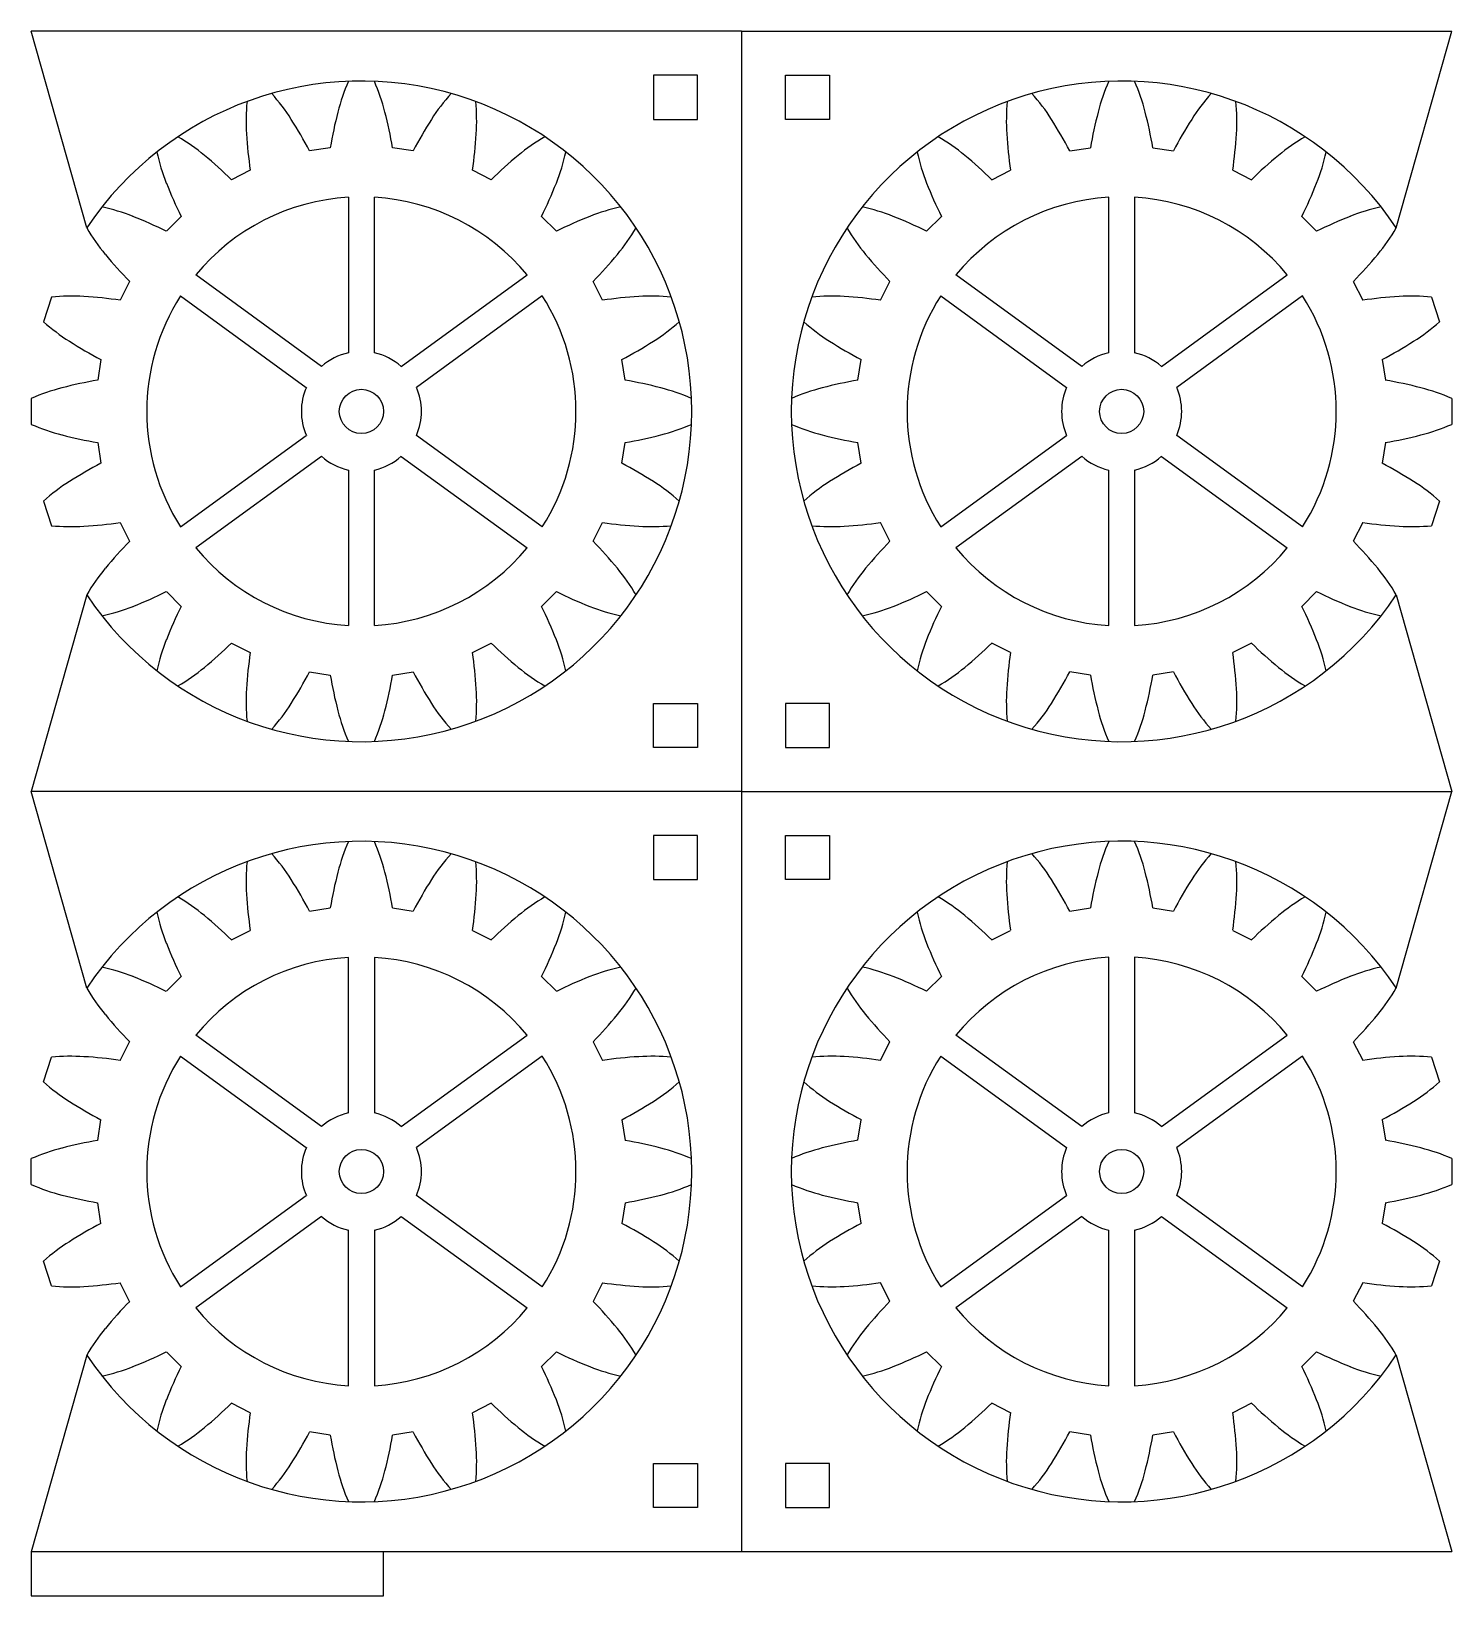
# Model space of a CAD drawing. Header units: millimetres. Extents: x 5 to 597, y 66 to 282.
# Drawn here: x 5.4 to 200.3, y 67.1 to 281.8 of the extents above; entities that cross this region are included whole.
import ezdxf

# ---------------------------------------------------------------- set-up
doc = ezdxf.new("R2010")
doc.units = ezdxf.units.MM

# ---------------------------------------------------------------- blocks, each defined once
blk = doc.blocks.new('SE68')
at = {"color": 1, "linetype": 'Continuous'}
blk.add_line((25.92, 98.51), (23.9, 100.53), dxfattribs=at)
for centre, radius, start, end in [((-2.68, 154.34), 60.01, 291.5, 296.2796), ((8.99, 124.72), 28.18, 282.4288, 291.5), ((79.73, 71.94), 60.01, 153.7204, 158.5), ((50.11, 83.6), 28.18, 158.5, 167.5712)]:
    blk.add_arc(centre, radius, start, end, dxfattribs=at)
blk = doc.blocks.new('SE69')
at = {"color": 1, "linetype": 'Continuous'}
blk.add_line((35.4, 92.17), (32.85, 93.47), dxfattribs=at)
for centre, radius, start, end in [((-9.05, 136.44), 60.01, 309.5, 314.2796), ((94.79, 83.53), 60.01, 171.7204, 176.5), ((11.2, 111.88), 28.18, 300.4288, 309.5), ((63.01, 85.48), 28.18, 176.5, 185.5712)]:
    blk.add_arc(centre, radius, start, end, dxfattribs=at)
blk = doc.blocks.new('SE70')
at = {"color": 1, "linetype": 'Continuous'}
blk.add_line((46.37, 89.08), (43.55, 89.53), dxfattribs=at)
for centre, radius, start, end in [((-9.58, 117.44), 60.01, 327.5, 332.2796), ((105.53, 99.21), 60.01, 189.7204, 194.5), ((17.27, 100.34), 28.18, 318.4288, 327.5), ((74.71, 91.24), 28.18, 194.5, 203.5712)]:
    blk.add_arc(centre, radius, start, end, dxfattribs=at)
blk = doc.blocks.new('SE71')
at = {"color": 1, "linetype": 'Continuous'}
blk.add_line((57.77, 89.53), (54.94, 89.08), dxfattribs=at)
for centre, radius, start, end in [((-4.21, 99.21), 60.01, 345.5, 350.2796), ((110.89, 117.44), 60.01, 207.7204, 212.5), ((26.61, 91.24), 28.18, 336.4288, 345.5), ((84.04, 100.34), 28.18, 212.5, 221.5712)]:
    blk.add_arc(centre, radius, start, end, dxfattribs=at)
blk = doc.blocks.new('SE72')
at = {"color": 1, "linetype": 'Continuous'}
blk.add_line((68.46, 93.47), (65.91, 92.17), dxfattribs=at)
for centre, radius, start, end in [((110.36, 136.44), 60.01, 225.7204, 230.5), ((6.52, 83.53), 60.01, 3.5, 8.2796), ((90.11, 111.88), 28.18, 230.5, 239.5712), ((38.3, 85.48), 28.18, 354.4288, 3.5)]:
    blk.add_arc(centre, radius, start, end, dxfattribs=at)
blk = doc.blocks.new('SE73')
at = {"color": 1, "linetype": 'Continuous'}
blk.add_line((77.42, 100.53), (75.39, 98.51), dxfattribs=at)
for centre, radius, start, end in [((103.99, 154.34), 60.01, 243.7204, 248.5), ((21.58, 71.94), 60.01, 21.5, 26.2796), ((92.32, 124.72), 28.18, 248.5, 257.5712), ((51.2, 83.6), 28.18, 12.4288, 21.5)]:
    blk.add_arc(centre, radius, start, end, dxfattribs=at)
blk = doc.blocks.new('SE74')
at = {"color": 1, "linetype": 'Continuous'}
blk.add_line((83.75, 110.01), (82.45, 107.46), dxfattribs=at)
for centre, radius, start, end in [((92.39, 169.4), 60.01, 261.7204, 266.5), ((90.45, 137.63), 28.18, 266.5, 275.5712), ((39.49, 65.56), 60.01, 39.5, 44.2796), ((64.05, 85.81), 28.18, 30.4288, 39.5)]:
    blk.add_arc(centre, radius, start, end, dxfattribs=at)
blk = doc.blocks.new('SE75')
at = {"color": 1, "linetype": 'Continuous'}
blk.add_line((86.85, 120.99), (86.4, 118.16), dxfattribs=at)
for centre, radius, start, end in [((84.68, 149.32), 28.18, 284.5, 293.5712), ((76.71, 180.14), 60.01, 279.7204, 284.5), ((58.48, 65.03), 60.01, 57.5, 62.2796), ((75.59, 91.88), 28.18, 48.4288, 57.5)]:
    blk.add_arc(centre, radius, start, end, dxfattribs=at)
blk = doc.blocks.new('SE76')
at = {"color": 1, "linetype": 'Continuous'}
blk.add_line((86.4, 132.38), (86.85, 129.55), dxfattribs=at)
for centre, radius, start, end in [((75.59, 158.66), 28.18, 302.5, 311.5712), ((58.48, 185.51), 60.01, 297.7204, 302.5), ((76.71, 70.4), 60.01, 75.5, 80.2796), ((84.68, 101.22), 28.18, 66.4288, 75.5)]:
    blk.add_arc(centre, radius, start, end, dxfattribs=at)
blk = doc.blocks.new('SE77')
at = {"color": 1, "linetype": 'Continuous'}
blk.add_line((82.45, 143.08), (83.75, 140.53), dxfattribs=at)
for centre, radius, start, end in [((64.05, 164.73), 28.18, 320.5, 329.5712), ((39.49, 184.98), 60.01, 315.7204, 320.5), ((92.39, 81.14), 60.01, 93.5, 98.2796), ((90.45, 112.91), 28.18, 84.4288, 93.5)]:
    blk.add_arc(centre, radius, start, end, dxfattribs=at)
blk = doc.blocks.new('SE78')
at = {"color": 1, "linetype": 'Continuous'}
blk.add_line((75.39, 152.03), (77.42, 150.01), dxfattribs=at)
for centre, radius, start, end in [((51.2, 166.93), 28.18, 338.5, 347.5712), ((21.58, 178.6), 60.01, 333.7204, 338.5), ((92.32, 125.81), 28.18, 102.4288, 111.5), ((103.99, 96.19), 60.01, 111.5, 116.2796)]:
    blk.add_arc(centre, radius, start, end, dxfattribs=at)
blk = doc.blocks.new('SE79')
at = {"color": 1, "linetype": 'Continuous'}
blk.add_line((65.91, 158.36), (68.46, 157.07), dxfattribs=at)
for centre, radius, start, end in [((38.3, 165.06), 28.18, 356.5, 5.5712), ((6.52, 167.01), 60.01, 351.7204, 356.5), ((90.11, 138.66), 28.18, 120.4288, 129.5), ((110.36, 114.1), 60.01, 129.5, 134.2796)]:
    blk.add_arc(centre, radius, start, end, dxfattribs=at)
blk = doc.blocks.new('SE80')
at = {"color": 1, "linetype": 'Continuous'}
blk.add_line((54.94, 161.46), (57.77, 161.01), dxfattribs=at)
for centre, radius, start, end in [((26.61, 159.3), 28.18, 14.5, 23.5712), ((84.04, 150.2), 28.18, 138.4288, 147.5), ((-4.21, 151.33), 60.01, 9.7204, 14.5), ((110.89, 133.1), 60.01, 147.5, 152.2796)]:
    blk.add_arc(centre, radius, start, end, dxfattribs=at)
blk = doc.blocks.new('SE81')
at = {"color": 1, "linetype": 'Continuous'}
blk.add_line((43.55, 161.01), (46.37, 161.46), dxfattribs=at)
for centre, radius, start, end in [((74.71, 159.3), 28.18, 156.4288, 165.5), ((17.27, 150.2), 28.18, 32.5, 41.5712), ((-9.58, 133.1), 60.01, 27.7204, 32.5), ((105.53, 151.33), 60.01, 165.5, 170.2796)]:
    blk.add_arc(centre, radius, start, end, dxfattribs=at)
blk = doc.blocks.new('SE82')
at = {"color": 1, "linetype": 'Continuous'}
blk.add_line((32.85, 157.07), (35.4, 158.36), dxfattribs=at)
for centre, radius, start, end in [((63.01, 165.06), 28.18, 174.4288, 183.5), ((94.79, 167.01), 60.01, 183.5, 188.2796), ((11.2, 138.66), 28.18, 50.5, 59.5712), ((-9.05, 114.1), 60.01, 45.7204, 50.5)]:
    blk.add_arc(centre, radius, start, end, dxfattribs=at)
blk = doc.blocks.new('SE83')
at = {"color": 1, "linetype": 'Continuous'}
blk.add_line((23.9, 150.01), (25.92, 152.03), dxfattribs=at)
for centre, radius, start, end in [((50.11, 166.93), 28.18, 192.4288, 201.5), ((79.73, 178.6), 60.01, 201.5, 206.2796), ((8.99, 125.81), 28.18, 68.5, 77.5712), ((-2.68, 96.19), 60.01, 63.7204, 68.5)]:
    blk.add_arc(centre, radius, start, end, dxfattribs=at)
blk = doc.blocks.new('SE84')
at = {"color": 1, "linetype": 'Continuous'}
for p, q in [((17.56, 140.53), (18.86, 143.08)), ((7.03, 137.57), (8.13, 140.96)), ((14.47, 129.55), (14.91, 132.38)), ((5.36, 123.49), (5.36, 127.05)), ((14.91, 118.16), (14.47, 120.99)), ((8.13, 109.58), (7.03, 112.96)), ((18.86, 107.46), (17.56, 110.01))]:
    blk.add_line(p, q, dxfattribs=at)
for centre, radius, start, end in [((37.26, 164.73), 28.18, 210.4288, 219.5), ((61.83, 184.98), 60.01, 219.5, 224.2796), ((10.86, 112.91), 28.18, 86.5, 95.5712), ((8.92, 81.14), 60.01, 81.7204, 86.5), ((25.73, 158.66), 28.18, 228.4288, 237.5), ((42.83, 185.51), 60.01, 237.5, 242.2796), ((24.6, 70.4), 60.01, 99.7204, 104.5), ((16.63, 101.22), 28.18, 104.5, 113.5712), ((16.63, 149.32), 28.18, 246.4288, 255.5), ((24.6, 180.14), 60.01, 255.5, 260.2796), ((42.83, 65.03), 60.01, 117.7204, 122.5), ((25.73, 91.88), 28.18, 122.5, 131.5712), ((10.86, 137.63), 28.18, 264.4288, 273.5), ((8.92, 169.4), 60.01, 273.5, 278.2796), ((61.83, 65.56), 60.01, 135.7204, 140.5), ((37.26, 85.81), 28.18, 140.5, 149.5712)]:
    blk.add_arc(centre, radius, start, end, dxfattribs=at)
blk = doc.blocks.new('SE85')
at = {"color": 1, "linetype": 'Continuous'}
blk.add_line((179.72, 256.36), (181.75, 254.34), dxfattribs=at)
for centre, radius, start, end in [((155.53, 271.26), 28.18, 338.5, 347.5712), ((125.91, 282.93), 60.01, 333.7204, 338.5), ((196.65, 230.14), 28.18, 102.4288, 111.5), ((208.32, 200.52), 60.01, 111.5, 116.2796)]:
    blk.add_arc(centre, radius, start, end, dxfattribs=at)
blk = doc.blocks.new('SE86')
at = {"color": 1, "linetype": 'Continuous'}
blk.add_line((170.24, 262.69), (172.79, 261.4), dxfattribs=at)
for centre, radius, start, end in [((142.63, 269.39), 28.18, 356.5, 5.5712), ((110.85, 271.34), 60.01, 351.7204, 356.5), ((194.44, 242.99), 28.18, 120.4288, 129.5), ((214.69, 218.43), 60.01, 129.5, 134.2796)]:
    blk.add_arc(centre, radius, start, end, dxfattribs=at)
blk = doc.blocks.new('SE87')
at = {"color": 1, "linetype": 'Continuous'}
blk.add_line((159.27, 265.79), (162.1, 265.34), dxfattribs=at)
for centre, radius, start, end in [((130.94, 263.63), 28.18, 14.5, 23.5712), ((188.37, 254.53), 28.18, 138.4288, 147.5), ((100.12, 255.66), 60.01, 9.7204, 14.5), ((215.22, 237.43), 60.01, 147.5, 152.2796)]:
    blk.add_arc(centre, radius, start, end, dxfattribs=at)
blk = doc.blocks.new('SE88')
at = {"color": 1, "linetype": 'Continuous'}
blk.add_line((147.88, 265.34), (150.7, 265.79), dxfattribs=at)
for centre, radius, start, end in [((179.04, 263.63), 28.18, 156.4288, 165.5), ((121.6, 254.53), 28.18, 32.5, 41.5712), ((209.86, 255.66), 60.01, 165.5, 170.2796), ((94.75, 237.43), 60.01, 27.7204, 32.5)]:
    blk.add_arc(centre, radius, start, end, dxfattribs=at)
blk = doc.blocks.new('SE89')
at = {"color": 1, "linetype": 'Continuous'}
blk.add_line((137.18, 261.4), (139.73, 262.69), dxfattribs=at)
for centre, radius, start, end in [((167.34, 269.39), 28.18, 174.4288, 183.5), ((115.53, 242.99), 28.18, 50.5, 59.5712), ((199.12, 271.34), 60.01, 183.5, 188.2796), ((95.28, 218.43), 60.01, 45.7204, 50.5)]:
    blk.add_arc(centre, radius, start, end, dxfattribs=at)
blk = doc.blocks.new('SE90')
at = {"color": 1, "linetype": 'Continuous'}
blk.add_line((128.23, 254.34), (130.25, 256.36), dxfattribs=at)
for centre, radius, start, end in [((154.44, 271.26), 28.18, 192.4288, 201.5), ((184.06, 282.93), 60.01, 201.5, 206.2796), ((113.32, 230.14), 28.18, 68.5, 77.5712), ((101.65, 200.52), 60.01, 63.7204, 68.5)]:
    blk.add_arc(centre, radius, start, end, dxfattribs=at)
blk = doc.blocks.new('SE91')
at = {"color": 1, "linetype": 'Continuous'}
blk.add_line((121.89, 244.86), (123.19, 247.41), dxfattribs=at)
for centre, radius, start, end in [((141.59, 269.06), 28.18, 210.4288, 219.5), ((166.16, 289.31), 60.01, 219.5, 224.2796), ((115.19, 217.24), 28.18, 86.5, 95.5712), ((113.25, 185.47), 60.01, 81.7204, 86.5)]:
    blk.add_arc(centre, radius, start, end, dxfattribs=at)
blk = doc.blocks.new('SE92')
at = {"color": 1, "linetype": 'Continuous'}
blk.add_line((118.8, 233.88), (119.24, 236.71), dxfattribs=at)
for centre, radius, start, end in [((130.06, 262.99), 28.18, 228.4288, 237.5), ((147.16, 289.84), 60.01, 237.5, 242.2796), ((120.96, 205.55), 28.18, 104.5, 113.5712), ((128.93, 174.73), 60.01, 99.7204, 104.5)]:
    blk.add_arc(centre, radius, start, end, dxfattribs=at)
blk = doc.blocks.new('SE93')
at = {"color": 1, "linetype": 'Continuous'}
blk.add_line((119.24, 222.49), (118.8, 225.32), dxfattribs=at)
for centre, radius, start, end in [((120.96, 253.65), 28.18, 246.4288, 255.5), ((128.93, 284.47), 60.01, 255.5, 260.2796), ((147.16, 169.36), 60.01, 117.7204, 122.5), ((130.06, 196.21), 28.18, 122.5, 131.5712)]:
    blk.add_arc(centre, radius, start, end, dxfattribs=at)
blk = doc.blocks.new('SE94')
at = {"color": 1, "linetype": 'Continuous'}
blk.add_line((123.19, 211.79), (121.89, 214.34), dxfattribs=at)
for centre, radius, start, end in [((115.19, 241.96), 28.18, 264.4288, 273.5), ((113.25, 273.73), 60.01, 273.5, 278.2796), ((166.16, 169.89), 60.01, 135.7204, 140.5), ((141.59, 190.14), 28.18, 140.5, 149.5712)]:
    blk.add_arc(centre, radius, start, end, dxfattribs=at)
blk = doc.blocks.new('SE95')
at = {"color": 1, "linetype": 'Continuous'}
blk.add_line((130.25, 202.84), (128.23, 204.86), dxfattribs=at)
for centre, radius, start, end in [((101.65, 258.67), 60.01, 291.5, 296.2796), ((113.32, 229.05), 28.18, 282.4288, 291.5), ((184.06, 176.27), 60.01, 153.7204, 158.5), ((154.44, 187.93), 28.18, 158.5, 167.5712)]:
    blk.add_arc(centre, radius, start, end, dxfattribs=at)
blk = doc.blocks.new('SE96')
at = {"color": 1, "linetype": 'Continuous'}
blk.add_line((139.73, 196.5), (137.18, 197.8), dxfattribs=at)
for centre, radius, start, end in [((95.28, 240.77), 60.01, 309.5, 314.2796), ((199.12, 187.86), 60.01, 171.7204, 176.5), ((115.53, 216.21), 28.18, 300.4288, 309.5), ((167.34, 189.81), 28.18, 176.5, 185.5712)]:
    blk.add_arc(centre, radius, start, end, dxfattribs=at)
blk = doc.blocks.new('SE97')
at = {"color": 1, "linetype": 'Continuous'}
blk.add_line((150.7, 193.41), (147.88, 193.86), dxfattribs=at)
for centre, radius, start, end in [((94.75, 221.77), 60.01, 327.5, 332.2796), ((209.86, 203.54), 60.01, 189.7204, 194.5), ((121.6, 204.67), 28.18, 318.4288, 327.5), ((179.04, 195.57), 28.18, 194.5, 203.5712)]:
    blk.add_arc(centre, radius, start, end, dxfattribs=at)
blk = doc.blocks.new('SE98')
at = {"color": 1, "linetype": 'Continuous'}
blk.add_line((162.1, 193.86), (159.27, 193.41), dxfattribs=at)
for centre, radius, start, end in [((100.12, 203.54), 60.01, 345.5, 350.2796), ((215.22, 221.77), 60.01, 207.7204, 212.5), ((188.37, 204.67), 28.18, 212.5, 221.5712), ((130.94, 195.57), 28.18, 336.4288, 345.5)]:
    blk.add_arc(centre, radius, start, end, dxfattribs=at)
blk = doc.blocks.new('SE99')
at = {"color": 1, "linetype": 'Continuous'}
blk.add_line((172.79, 197.8), (170.24, 196.5), dxfattribs=at)
for centre, radius, start, end in [((214.69, 240.77), 60.01, 225.7204, 230.5), ((110.85, 187.86), 60.01, 3.5, 8.2796), ((194.44, 216.21), 28.18, 230.5, 239.5712), ((142.63, 189.81), 28.18, 354.4288, 3.5)]:
    blk.add_arc(centre, radius, start, end, dxfattribs=at)
blk = doc.blocks.new('SE100')
at = {"color": 1, "linetype": 'Continuous'}
blk.add_line((181.75, 204.86), (179.72, 202.84), dxfattribs=at)
for centre, radius, start, end in [((208.32, 258.67), 60.01, 243.7204, 248.5), ((125.91, 176.27), 60.01, 21.5, 26.2796), ((196.65, 229.05), 28.18, 248.5, 257.5712), ((155.53, 187.93), 28.18, 12.4288, 21.5)]:
    blk.add_arc(centre, radius, start, end, dxfattribs=at)
blk = doc.blocks.new('SE101')
at = {"color": 1, "linetype": 'Continuous'}
for p, q in [((186.78, 247.41), (188.08, 244.86)), ((197.52, 245.29), (198.62, 241.9)), ((190.73, 236.71), (191.18, 233.88)), ((200.28, 231.38), (200.28, 227.82)), ((191.18, 225.32), (190.73, 222.49)), ((198.62, 217.29), (197.52, 213.91)), ((188.08, 214.34), (186.78, 211.79))]:
    blk.add_line(p, q, dxfattribs=at)
for centre, radius, start, end in [((168.38, 269.06), 28.18, 320.5, 329.5712), ((143.82, 289.31), 60.01, 315.7204, 320.5), ((196.72, 185.47), 60.01, 93.5, 98.2796), ((194.78, 217.24), 28.18, 84.4288, 93.5), ((179.92, 262.99), 28.18, 302.5, 311.5712), ((162.81, 289.84), 60.01, 297.7204, 302.5), ((181.04, 174.73), 60.01, 75.5, 80.2796), ((189.01, 205.55), 28.18, 66.4288, 75.5), ((189.01, 253.65), 28.18, 284.5, 293.5712), ((181.04, 284.47), 60.01, 279.7204, 284.5), ((162.81, 169.36), 60.01, 57.5, 62.2796), ((179.92, 196.21), 28.18, 48.4288, 57.5), ((196.72, 273.73), 60.01, 261.7204, 266.5), ((194.78, 241.96), 28.18, 266.5, 275.5712), ((143.82, 169.89), 60.01, 39.5, 44.2796), ((168.38, 190.14), 28.18, 30.4288, 39.5)]:
    blk.add_arc(centre, radius, start, end, dxfattribs=at)
blk = doc.blocks.new('SE102')
at = {"color": 1, "linetype": 'Continuous'}
blk.add_line((35.4, 262.69), (32.85, 261.4), dxfattribs=at)
for centre, radius, start, end in [((63.01, 269.39), 28.18, 174.4288, 183.5), ((11.2, 242.99), 28.18, 50.5, 59.5712), ((94.79, 271.34), 60.01, 183.5, 188.2796), ((-9.05, 218.43), 60.01, 45.7204, 50.5)]:
    blk.add_arc(centre, radius, start, end, dxfattribs=at)
blk = doc.blocks.new('SE103')
at = {"color": 1, "linetype": 'Continuous'}
blk.add_line((46.37, 265.79), (43.55, 265.34), dxfattribs=at)
for centre, radius, start, end in [((74.71, 263.63), 28.18, 156.4288, 165.5), ((17.27, 254.53), 28.18, 32.5, 41.5712), ((105.53, 255.66), 60.01, 165.5, 170.2796), ((-9.58, 237.43), 60.01, 27.7204, 32.5)]:
    blk.add_arc(centre, radius, start, end, dxfattribs=at)
blk = doc.blocks.new('SE104')
at = {"color": 1, "linetype": 'Continuous'}
blk.add_line((57.77, 265.34), (54.94, 265.79), dxfattribs=at)
for centre, radius, start, end in [((26.61, 263.63), 28.18, 14.5, 23.5712), ((84.04, 254.53), 28.18, 138.4288, 147.5), ((-4.21, 255.66), 60.01, 9.7204, 14.5), ((110.89, 237.43), 60.01, 147.5, 152.2796)]:
    blk.add_arc(centre, radius, start, end, dxfattribs=at)
blk = doc.blocks.new('SE105')
at = {"color": 1, "linetype": 'Continuous'}
blk.add_line((68.46, 261.4), (65.91, 262.69), dxfattribs=at)
for centre, radius, start, end in [((38.3, 269.39), 28.18, 356.5, 5.5712), ((6.52, 271.34), 60.01, 351.7204, 356.5), ((90.11, 242.99), 28.18, 120.4288, 129.5), ((110.36, 218.43), 60.01, 129.5, 134.2796)]:
    blk.add_arc(centre, radius, start, end, dxfattribs=at)
blk = doc.blocks.new('SE106')
at = {"color": 1, "linetype": 'Continuous'}
blk.add_line((77.42, 254.34), (75.39, 256.36), dxfattribs=at)
for centre, radius, start, end in [((51.2, 271.26), 28.18, 338.5, 347.5712), ((21.58, 282.93), 60.01, 333.7204, 338.5), ((92.32, 230.14), 28.18, 102.4288, 111.5), ((103.99, 200.52), 60.01, 111.5, 116.2796)]:
    blk.add_arc(centre, radius, start, end, dxfattribs=at)
blk = doc.blocks.new('SE107')
at = {"color": 1, "linetype": 'Continuous'}
blk.add_line((83.75, 244.86), (82.45, 247.41), dxfattribs=at)
for centre, radius, start, end in [((64.05, 269.06), 28.18, 320.5, 329.5712), ((39.49, 289.31), 60.01, 315.7204, 320.5), ((92.39, 185.47), 60.01, 93.5, 98.2796), ((90.45, 217.24), 28.18, 84.4288, 93.5)]:
    blk.add_arc(centre, radius, start, end, dxfattribs=at)
blk = doc.blocks.new('SE108')
at = {"color": 1, "linetype": 'Continuous'}
blk.add_line((86.85, 233.88), (86.4, 236.71), dxfattribs=at)
for centre, radius, start, end in [((75.59, 262.99), 28.18, 302.5, 311.5712), ((58.48, 289.84), 60.01, 297.7204, 302.5), ((76.71, 174.73), 60.01, 75.5, 80.2796), ((84.68, 205.55), 28.18, 66.4288, 75.5)]:
    blk.add_arc(centre, radius, start, end, dxfattribs=at)
blk = doc.blocks.new('SE109')
at = {"color": 1, "linetype": 'Continuous'}
blk.add_line((86.4, 222.49), (86.85, 225.32), dxfattribs=at)
for centre, radius, start, end in [((84.68, 253.65), 28.18, 284.5, 293.5712), ((76.71, 284.47), 60.01, 279.7204, 284.5), ((58.48, 169.36), 60.01, 57.5, 62.2796), ((75.59, 196.21), 28.18, 48.4288, 57.5)]:
    blk.add_arc(centre, radius, start, end, dxfattribs=at)
blk = doc.blocks.new('SE110')
at = {"color": 1, "linetype": 'Continuous'}
blk.add_line((82.45, 211.79), (83.75, 214.34), dxfattribs=at)
for centre, radius, start, end in [((92.39, 273.73), 60.01, 261.7204, 266.5), ((90.45, 241.96), 28.18, 266.5, 275.5712), ((39.49, 169.89), 60.01, 39.5, 44.2796), ((64.05, 190.14), 28.18, 30.4288, 39.5)]:
    blk.add_arc(centre, radius, start, end, dxfattribs=at)
blk = doc.blocks.new('SE111')
at = {"color": 1, "linetype": 'Continuous'}
blk.add_line((75.39, 202.84), (77.42, 204.86), dxfattribs=at)
for centre, radius, start, end in [((103.99, 258.67), 60.01, 243.7204, 248.5), ((21.58, 176.27), 60.01, 21.5, 26.2796), ((92.32, 229.05), 28.18, 248.5, 257.5712), ((51.2, 187.93), 28.18, 12.4288, 21.5)]:
    blk.add_arc(centre, radius, start, end, dxfattribs=at)
blk = doc.blocks.new('SE112')
at = {"color": 1, "linetype": 'Continuous'}
blk.add_line((65.91, 196.5), (68.46, 197.8), dxfattribs=at)
for centre, radius, start, end in [((110.36, 240.77), 60.01, 225.7204, 230.5), ((6.52, 187.86), 60.01, 3.5, 8.2796), ((90.11, 216.21), 28.18, 230.5, 239.5712), ((38.3, 189.81), 28.18, 354.4288, 3.5)]:
    blk.add_arc(centre, radius, start, end, dxfattribs=at)
blk = doc.blocks.new('SE113')
at = {"color": 1, "linetype": 'Continuous'}
blk.add_line((54.94, 193.41), (57.77, 193.86), dxfattribs=at)
for centre, radius, start, end in [((-4.21, 203.54), 60.01, 345.5, 350.2796), ((110.89, 221.77), 60.01, 207.7204, 212.5), ((84.04, 204.67), 28.18, 212.5, 221.5712), ((26.61, 195.57), 28.18, 336.4288, 345.5)]:
    blk.add_arc(centre, radius, start, end, dxfattribs=at)
blk = doc.blocks.new('SE114')
at = {"color": 1, "linetype": 'Continuous'}
blk.add_line((43.55, 193.86), (46.37, 193.41), dxfattribs=at)
for centre, radius, start, end in [((-9.58, 221.77), 60.01, 327.5, 332.2796), ((105.53, 203.54), 60.01, 189.7204, 194.5), ((17.27, 204.67), 28.18, 318.4288, 327.5), ((74.71, 195.57), 28.18, 194.5, 203.5712)]:
    blk.add_arc(centre, radius, start, end, dxfattribs=at)
blk = doc.blocks.new('SE115')
at = {"color": 1, "linetype": 'Continuous'}
blk.add_line((32.85, 197.8), (35.4, 196.5), dxfattribs=at)
for centre, radius, start, end in [((-9.05, 240.77), 60.01, 309.5, 314.2796), ((94.79, 187.86), 60.01, 171.7204, 176.5), ((11.2, 216.21), 28.18, 300.4288, 309.5), ((63.01, 189.81), 28.18, 176.5, 185.5712)]:
    blk.add_arc(centre, radius, start, end, dxfattribs=at)
blk = doc.blocks.new('SE116')
at = {"color": 1, "linetype": 'Continuous'}
blk.add_line((23.9, 204.86), (25.92, 202.84), dxfattribs=at)
for centre, radius, start, end in [((-2.68, 258.67), 60.01, 291.5, 296.2796), ((8.99, 229.05), 28.18, 282.4288, 291.5), ((79.73, 176.27), 60.01, 153.7204, 158.5), ((50.11, 187.93), 28.18, 158.5, 167.5712)]:
    blk.add_arc(centre, radius, start, end, dxfattribs=at)
blk = doc.blocks.new('SE117')
at = {"color": 1, "linetype": 'Continuous'}
for p, q in [((18.86, 247.41), (17.56, 244.86)), ((8.13, 245.29), (7.03, 241.9)), ((14.91, 236.71), (14.47, 233.88)), ((5.36, 231.38), (5.36, 227.82)), ((14.47, 225.32), (14.91, 222.49)), ((7.03, 217.29), (8.13, 213.91)), ((17.56, 214.34), (18.86, 211.79))]:
    blk.add_line(p, q, dxfattribs=at)
for centre, radius, start, end in [((37.26, 269.06), 28.18, 210.4288, 219.5), ((61.83, 289.31), 60.01, 219.5, 224.2796), ((10.86, 217.24), 28.18, 86.5, 95.5712), ((8.92, 185.47), 60.01, 81.7204, 86.5), ((25.73, 262.99), 28.18, 228.4288, 237.5), ((42.83, 289.84), 60.01, 237.5, 242.2796), ((16.63, 205.55), 28.18, 104.5, 113.5712), ((24.6, 174.73), 60.01, 99.7204, 104.5), ((16.63, 253.65), 28.18, 246.4288, 255.5), ((24.6, 284.47), 60.01, 255.5, 260.2796), ((42.83, 169.36), 60.01, 117.7204, 122.5), ((25.73, 196.21), 28.18, 122.5, 131.5712), ((10.86, 241.96), 28.18, 264.4288, 273.5), ((8.92, 273.73), 60.01, 273.5, 278.2796), ((61.83, 169.89), 60.01, 135.7204, 140.5), ((37.26, 190.14), 28.18, 140.5, 149.5712)]:
    blk.add_arc(centre, radius, start, end, dxfattribs=at)
blk = doc.blocks.new('SE118')
at = {"color": 1, "linetype": 'Continuous'}
blk.add_line((25.92, 256.36), (23.9, 254.34), dxfattribs=at)
for centre, radius, start, end in [((50.11, 271.26), 28.18, 192.4288, 201.5), ((79.73, 282.93), 60.01, 201.5, 206.2796), ((8.99, 230.14), 28.18, 68.5, 77.5712), ((-2.68, 200.52), 60.01, 63.7204, 68.5)]:
    blk.add_arc(centre, radius, start, end, dxfattribs=at)
blk = doc.blocks.new('SE119')
at = {"color": 1, "linetype": 'Continuous'}
blk.add_line((179.72, 152.04), (181.75, 150.02), dxfattribs=at)
for centre, radius, start, end in [((155.53, 166.94), 28.18, 338.5, 347.5712), ((125.91, 178.61), 60.01, 333.7204, 338.5), ((196.65, 125.82), 28.18, 102.4288, 111.5), ((208.32, 96.2), 60.01, 111.5, 116.2796)]:
    blk.add_arc(centre, radius, start, end, dxfattribs=at)
blk = doc.blocks.new('SE120')
at = {"color": 1, "linetype": 'Continuous'}
blk.add_line((170.24, 158.37), (172.79, 157.08), dxfattribs=at)
for centre, radius, start, end in [((142.63, 165.07), 28.18, 356.5, 5.5712), ((110.85, 167.02), 60.01, 351.7204, 356.5), ((194.44, 138.67), 28.18, 120.4288, 129.5), ((214.69, 114.11), 60.01, 129.5, 134.2796)]:
    blk.add_arc(centre, radius, start, end, dxfattribs=at)
blk = doc.blocks.new('SE121')
at = {"color": 1, "linetype": 'Continuous'}
blk.add_line((159.27, 161.47), (162.1, 161.02), dxfattribs=at)
for centre, radius, start, end in [((130.94, 159.31), 28.18, 14.5, 23.5712), ((188.37, 150.21), 28.18, 138.4288, 147.5), ((100.12, 151.34), 60.01, 9.7204, 14.5), ((215.22, 133.11), 60.01, 147.5, 152.2796)]:
    blk.add_arc(centre, radius, start, end, dxfattribs=at)
blk = doc.blocks.new('SE122')
at = {"color": 1, "linetype": 'Continuous'}
blk.add_line((147.88, 161.02), (150.7, 161.47), dxfattribs=at)
for centre, radius, start, end in [((179.04, 159.31), 28.18, 156.4288, 165.5), ((121.6, 150.21), 28.18, 32.5, 41.5712), ((94.75, 133.11), 60.01, 27.7204, 32.5), ((209.86, 151.34), 60.01, 165.5, 170.2796)]:
    blk.add_arc(centre, radius, start, end, dxfattribs=at)
blk = doc.blocks.new('SE123')
at = {"color": 1, "linetype": 'Continuous'}
blk.add_line((137.18, 157.08), (139.73, 158.37), dxfattribs=at)
for centre, radius, start, end in [((167.34, 165.07), 28.18, 174.4288, 183.5), ((199.12, 167.02), 60.01, 183.5, 188.2796), ((115.53, 138.67), 28.18, 50.5, 59.5712), ((95.28, 114.11), 60.01, 45.7204, 50.5)]:
    blk.add_arc(centre, radius, start, end, dxfattribs=at)
blk = doc.blocks.new('SE124')
at = {"color": 1, "linetype": 'Continuous'}
blk.add_line((128.23, 150.02), (130.25, 152.04), dxfattribs=at)
for centre, radius, start, end in [((154.44, 166.94), 28.18, 192.4288, 201.5), ((184.06, 178.61), 60.01, 201.5, 206.2796), ((113.32, 125.82), 28.18, 68.5, 77.5712), ((101.65, 96.2), 60.01, 63.7204, 68.5)]:
    blk.add_arc(centre, radius, start, end, dxfattribs=at)
blk = doc.blocks.new('SE125')
at = {"color": 1, "linetype": 'Continuous'}
blk.add_line((121.89, 140.54), (123.19, 143.09), dxfattribs=at)
for centre, radius, start, end in [((141.59, 164.74), 28.18, 210.4288, 219.5), ((166.16, 184.99), 60.01, 219.5, 224.2796), ((115.19, 112.92), 28.18, 86.5, 95.5712), ((113.25, 81.15), 60.01, 81.7204, 86.5)]:
    blk.add_arc(centre, radius, start, end, dxfattribs=at)
blk = doc.blocks.new('SE126')
at = {"color": 1, "linetype": 'Continuous'}
blk.add_line((118.8, 129.56), (119.24, 132.39), dxfattribs=at)
for centre, radius, start, end in [((130.06, 158.67), 28.18, 228.4288, 237.5), ((147.16, 185.52), 60.01, 237.5, 242.2796), ((128.93, 70.41), 60.01, 99.7204, 104.5), ((120.96, 101.23), 28.18, 104.5, 113.5712)]:
    blk.add_arc(centre, radius, start, end, dxfattribs=at)
blk = doc.blocks.new('SE127')
at = {"color": 1, "linetype": 'Continuous'}
blk.add_line((119.24, 118.17), (118.8, 121), dxfattribs=at)
for centre, radius, start, end in [((120.96, 149.33), 28.18, 246.4288, 255.5), ((128.93, 180.15), 60.01, 255.5, 260.2796), ((147.16, 65.04), 60.01, 117.7204, 122.5), ((130.06, 91.89), 28.18, 122.5, 131.5712)]:
    blk.add_arc(centre, radius, start, end, dxfattribs=at)
blk = doc.blocks.new('SE128')
at = {"color": 1, "linetype": 'Continuous'}
blk.add_line((123.19, 107.47), (121.89, 110.02), dxfattribs=at)
for centre, radius, start, end in [((115.19, 137.64), 28.18, 264.4288, 273.5), ((113.25, 169.41), 60.01, 273.5, 278.2796), ((166.16, 65.57), 60.01, 135.7204, 140.5), ((141.59, 85.82), 28.18, 140.5, 149.5712)]:
    blk.add_arc(centre, radius, start, end, dxfattribs=at)
blk = doc.blocks.new('SE129')
at = {"color": 1, "linetype": 'Continuous'}
blk.add_line((130.25, 98.52), (128.23, 100.54), dxfattribs=at)
for centre, radius, start, end in [((101.65, 154.35), 60.01, 291.5, 296.2796), ((113.32, 124.73), 28.18, 282.4288, 291.5), ((184.06, 71.95), 60.01, 153.7204, 158.5), ((154.44, 83.62), 28.18, 158.5, 167.5712)]:
    blk.add_arc(centre, radius, start, end, dxfattribs=at)
blk = doc.blocks.new('SE130')
at = {"color": 1, "linetype": 'Continuous'}
blk.add_line((139.73, 92.18), (137.18, 93.48), dxfattribs=at)
for centre, radius, start, end in [((95.28, 136.45), 60.01, 309.5, 314.2796), ((199.12, 83.54), 60.01, 171.7204, 176.5), ((115.53, 111.89), 28.18, 300.4288, 309.5), ((167.34, 85.49), 28.18, 176.5, 185.5712)]:
    blk.add_arc(centre, radius, start, end, dxfattribs=at)
blk = doc.blocks.new('SE131')
at = {"color": 1, "linetype": 'Continuous'}
blk.add_line((150.7, 89.09), (147.88, 89.54), dxfattribs=at)
for centre, radius, start, end in [((94.75, 117.45), 60.01, 327.5, 332.2796), ((209.86, 99.22), 60.01, 189.7204, 194.5), ((121.6, 100.35), 28.18, 318.4288, 327.5), ((179.04, 91.25), 28.18, 194.5, 203.5712)]:
    blk.add_arc(centre, radius, start, end, dxfattribs=at)
blk = doc.blocks.new('SE132')
at = {"color": 1, "linetype": 'Continuous'}
blk.add_line((162.1, 89.54), (159.27, 89.09), dxfattribs=at)
for centre, radius, start, end in [((100.12, 99.22), 60.01, 345.5, 350.2796), ((215.22, 117.45), 60.01, 207.7204, 212.5), ((130.94, 91.25), 28.18, 336.4288, 345.5), ((188.37, 100.35), 28.18, 212.5, 221.5712)]:
    blk.add_arc(centre, radius, start, end, dxfattribs=at)
blk = doc.blocks.new('SE133')
at = {"color": 1, "linetype": 'Continuous'}
blk.add_line((172.79, 93.48), (170.24, 92.18), dxfattribs=at)
for centre, radius, start, end in [((214.69, 136.45), 60.01, 225.7204, 230.5), ((110.85, 83.54), 60.01, 3.5, 8.2796), ((194.44, 111.89), 28.18, 230.5, 239.5712), ((142.63, 85.49), 28.18, 354.4288, 3.5)]:
    blk.add_arc(centre, radius, start, end, dxfattribs=at)
blk = doc.blocks.new('SE134')
at = {"color": 1, "linetype": 'Continuous'}
blk.add_line((181.75, 100.54), (179.72, 98.52), dxfattribs=at)
for centre, radius, start, end in [((208.32, 154.35), 60.01, 243.7204, 248.5), ((125.91, 71.95), 60.01, 21.5, 26.2796), ((196.65, 124.73), 28.18, 248.5, 257.5712), ((155.53, 83.62), 28.18, 12.4288, 21.5)]:
    blk.add_arc(centre, radius, start, end, dxfattribs=at)
blk = doc.blocks.new('SE135')
at = {"color": 1, "linetype": 'Continuous'}
for p, q in [((186.78, 143.09), (188.08, 140.54)), ((197.52, 140.97), (198.62, 137.58)), ((190.73, 132.39), (191.18, 129.56)), ((200.28, 127.06), (200.28, 123.5)), ((191.18, 121), (190.73, 118.17)), ((198.62, 112.97), (197.52, 109.59)), ((188.08, 110.02), (186.78, 107.47))]:
    blk.add_line(p, q, dxfattribs=at)
for centre, radius, start, end in [((168.38, 164.74), 28.18, 320.5, 329.5712), ((143.82, 184.99), 60.01, 315.7204, 320.5), ((196.72, 81.15), 60.01, 93.5, 98.2796), ((194.78, 112.92), 28.18, 84.4288, 93.5), ((179.92, 158.67), 28.18, 302.5, 311.5712), ((162.81, 185.52), 60.01, 297.7204, 302.5), ((181.04, 70.41), 60.01, 75.5, 80.2796), ((189.01, 101.23), 28.18, 66.4288, 75.5), ((189.01, 149.33), 28.18, 284.5, 293.5712), ((181.04, 180.15), 60.01, 279.7204, 284.5), ((162.81, 65.04), 60.01, 57.5, 62.2796), ((179.92, 91.89), 28.18, 48.4288, 57.5), ((196.72, 169.41), 60.01, 261.7204, 266.5), ((194.78, 137.64), 28.18, 266.5, 275.5712), ((143.82, 65.57), 60.01, 39.5, 44.2796), ((168.38, 85.82), 28.18, 30.4288, 39.5)]:
    blk.add_arc(centre, radius, start, end, dxfattribs=at)

msp = doc.modelspace()

# ---------------------------------------------------------------- linework, layer by layer
at = {"color": 1, "linetype": 'Continuous'}
for p, q in [((12.96, 254.78), (5.36, 281.76)), ((102.82, 281.76), (5.36, 281.76)), ((102.82, 281.76), (200.28, 281.76)), ((102.82, 281.76), (102.82, 177.43)), ((192.68, 254.78), (200.28, 281.76)), ((90.74, 275.72), (90.74, 269.68)), ((96.78, 275.72), (90.74, 275.72)), ((96.78, 269.68), (96.78, 275.72)), ((108.86, 269.68), (108.86, 275.72)), ((108.86, 275.72), (114.91, 275.72)), ((114.91, 275.72), (114.91, 269.68)), ((90.74, 269.68), (96.78, 269.68)), ((114.91, 269.68), (108.86, 269.68)), ((48.88, 258.99), (48.88, 237.65)), ((52.44, 237.65), (52.44, 258.99)), ((153.21, 237.65), (153.21, 258.99)), ((156.77, 258.99), (156.77, 237.65)), ((45.19, 235.77), (27.92, 248.32)), ((56.12, 235.77), (73.39, 248.32)), ((149.52, 235.77), (132.25, 248.32)), ((160.45, 235.77), (177.72, 248.32)), ((25.83, 245.44), (43.1, 232.89)), ((75.48, 245.44), (58.21, 232.89)), ((130.16, 245.44), (147.43, 232.89)), ((179.81, 245.44), (162.54, 232.89)), ((25.83, 213.76), (43.1, 226.31)), ((75.48, 213.76), (58.21, 226.31)), ((130.16, 213.76), (147.43, 226.31)), ((179.81, 213.76), (162.54, 226.31)), ((45.19, 223.43), (27.92, 210.88)), ((56.12, 223.43), (73.39, 210.88)), ((149.52, 223.43), (132.25, 210.88)), ((160.45, 223.43), (177.72, 210.88)), ((48.88, 221.55), (48.88, 200.2)), ((52.44, 200.2), (52.44, 221.55)), ((153.21, 200.2), (153.21, 221.55)), ((156.77, 221.55), (156.77, 200.2)), ((12.96, 204.41), (5.36, 177.43)), ((192.68, 204.41), (200.28, 177.43)), ((90.74, 189.52), (96.78, 189.52)), ((90.74, 183.48), (90.74, 189.52)), ((96.78, 189.52), (96.78, 183.48)), ((108.86, 189.52), (108.86, 183.48)), ((114.91, 189.52), (108.86, 189.52)), ((114.91, 183.48), (114.91, 189.52)), ((96.78, 183.48), (90.74, 183.48)), ((108.86, 183.48), (114.91, 183.48)), ((12.96, 150.45), (5.36, 177.43)), ((102.82, 177.43), (5.36, 177.43)), ((102.82, 177.44), (102.82, 73.11)), ((102.82, 177.43), (200.28, 177.43)), ((192.68, 150.46), (200.28, 177.44)), ((90.74, 171.39), (90.74, 165.35)), ((96.78, 171.39), (90.74, 171.39)), ((96.78, 165.35), (96.78, 171.39)), ((108.86, 165.36), (108.86, 171.4)), ((108.86, 171.4), (114.91, 171.4)), ((114.91, 171.4), (114.91, 165.36)), ((90.74, 165.35), (96.78, 165.35)), ((114.91, 165.36), (108.86, 165.36)), ((48.88, 133.32), (48.88, 154.66)), ((52.44, 154.66), (52.44, 133.32)), ((153.21, 133.33), (153.21, 154.68)), ((156.77, 154.68), (156.77, 133.33)), ((45.19, 131.44), (27.92, 143.99)), ((56.12, 131.44), (73.39, 143.99)), ((149.52, 131.45), (132.25, 144)), ((160.45, 131.45), (177.72, 144)), ((25.83, 141.11), (43.1, 128.56)), ((75.48, 141.11), (58.21, 128.56)), ((130.16, 141.12), (147.43, 128.57)), ((179.81, 141.12), (162.54, 128.57)), ((25.83, 109.43), (43.1, 121.98)), ((75.48, 109.43), (58.21, 121.98)), ((130.16, 109.44), (147.43, 121.99)), ((179.81, 109.44), (162.54, 121.99)), ((45.19, 119.1), (27.92, 106.55)), ((56.12, 119.1), (73.39, 106.55)), ((149.52, 119.11), (132.25, 106.56)), ((160.45, 119.11), (177.72, 106.56)), ((48.88, 95.87), (48.88, 117.22)), ((52.44, 117.22), (52.44, 95.87)), ((153.21, 95.88), (153.21, 117.23)), ((156.77, 117.23), (156.77, 95.88)), ((12.96, 100.08), (5.36, 73.1)), ((192.68, 100.09), (200.28, 73.11)), ((90.74, 85.19), (96.78, 85.19)), ((90.74, 79.15), (90.74, 85.19)), ((96.78, 85.19), (96.78, 79.15)), ((108.86, 85.2), (108.86, 79.16)), ((114.91, 85.2), (108.86, 85.2)), ((114.91, 79.16), (114.91, 85.2)), ((96.78, 79.15), (90.74, 79.15)), ((108.86, 79.16), (114.91, 79.16)), ((5.36, 73.1), (5.36, 67.06)), ((102.82, 73.1), (5.36, 73.1)), ((53.71, 67.06), (53.71, 73.1)), ((102.82, 73.11), (200.28, 73.11)), ((5.36, 67.06), (53.71, 67.06))]:
    msp.add_line(p, q, dxfattribs=at)
for centre in [(50.66, 229.6), (154.99, 229.6), (50.66, 125.27), (154.99, 125.28)]:
    msp.add_circle(centre, 3.03, dxfattribs=at)
for centre, radius, start, end in [((50.66, 229.6), 45.33, 213.75, 146.25), ((154.99, 229.6), 45.33, 33.75, 326.25), ((50.66, 229.6), 29.45, 93.4646, 140.5354), ((50.66, 229.6), 29.45, 39.4646, 86.5354), ((154.99, 229.6), 29.45, 93.4646, 140.5354), ((154.99, 229.6), 29.45, 39.4646, 86.5354), ((50.66, 229.6), 29.45, 147.4646, 212.5354), ((50.66, 229.6), 29.45, 327.4646, 32.5354), ((154.99, 229.6), 29.45, 147.4646, 212.5354), ((154.99, 229.6), 29.45, 327.4646, 32.5354), ((50.66, 229.6), 8.24, 102.47, 131.53), ((50.66, 229.6), 8.24, 48.47, 77.53), ((154.99, 229.6), 8.24, 102.47, 131.53), ((154.99, 229.6), 8.24, 48.47, 77.53), ((50.66, 229.6), 8.24, 156.47, 203.53), ((50.66, 229.6), 8.24, 336.47, 23.53), ((154.99, 229.6), 8.24, 156.47, 203.53), ((154.99, 229.6), 8.24, 336.47, 23.53), ((50.66, 229.6), 8.24, 228.47, 257.53), ((50.66, 229.6), 8.24, 282.47, 311.53), ((154.99, 229.6), 8.24, 228.47, 257.53), ((154.99, 229.6), 8.24, 282.47, 311.53), ((50.66, 229.6), 29.45, 219.4646, 266.5354), ((50.66, 229.6), 29.45, 273.4646, 320.5354), ((154.99, 229.6), 29.45, 219.4646, 266.5354), ((154.99, 229.6), 29.45, 273.4646, 320.5354), ((50.66, 125.27), 45.33, 213.75, 146.25), ((154.99, 125.28), 45.33, 33.75, 326.25), ((50.66, 125.27), 29.45, 93.4646, 140.5354), ((50.66, 125.27), 29.45, 39.4646, 86.5354), ((154.99, 125.28), 29.45, 93.4646, 140.5354), ((154.99, 125.28), 29.45, 39.4646, 86.5354), ((50.66, 125.27), 29.45, 147.4646, 212.5354), ((50.66, 125.27), 29.45, 327.4646, 32.5354), ((154.99, 125.28), 29.45, 147.4646, 212.5354), ((154.99, 125.28), 29.45, 327.4646, 32.5354), ((50.66, 125.27), 8.24, 102.47, 131.53), ((50.66, 125.27), 8.24, 48.47, 77.53), ((154.99, 125.28), 8.24, 102.47, 131.53), ((154.99, 125.28), 8.24, 48.47, 77.53), ((50.66, 125.27), 8.24, 156.47, 203.53), ((50.66, 125.27), 8.24, 336.47, 23.53), ((154.99, 125.28), 8.24, 156.47, 203.53), ((154.99, 125.28), 8.24, 336.47, 23.53), ((50.66, 125.27), 8.24, 228.47, 257.53), ((50.66, 125.27), 8.24, 282.47, 311.53), ((154.99, 125.28), 8.24, 228.47, 257.53), ((154.99, 125.28), 8.24, 282.47, 311.53), ((50.66, 125.27), 29.45, 219.4646, 266.5354), ((50.66, 125.27), 29.45, 273.4646, 320.5354), ((154.99, 125.28), 29.45, 219.4646, 266.5354), ((154.99, 125.28), 29.45, 273.4646, 320.5354)]:
    msp.add_arc(centre, radius, start, end, dxfattribs=at)

# ---------------------------------------------------------------- block references
for name in ['SE103', 'SE104', 'SE88', 'SE87', 'SE102', 'SE105', 'SE89', 'SE86', 'SE118', 'SE106', 'SE90', 'SE85', 'SE117', 'SE107', 'SE91', 'SE101', 'SE108', 'SE92', 'SE109', 'SE93', 'SE110', 'SE94', 'SE116', 'SE111', 'SE95', 'SE100', 'SE115', 'SE112', 'SE96', 'SE99', 'SE114', 'SE113', 'SE97', 'SE98', 'SE81', 'SE80', 'SE122', 'SE121', 'SE82', 'SE79', 'SE123', 'SE120', 'SE83', 'SE78', 'SE124', 'SE119', 'SE84', 'SE77', 'SE125', 'SE135', 'SE76', 'SE126', 'SE75', 'SE127', 'SE74', 'SE128', 'SE68', 'SE73', 'SE129', 'SE134', 'SE69', 'SE72', 'SE130', 'SE133', 'SE70', 'SE71', 'SE131', 'SE132']:
    msp.add_blockref(name, (0, 0))

doc.saveas('drawing.dxf')
